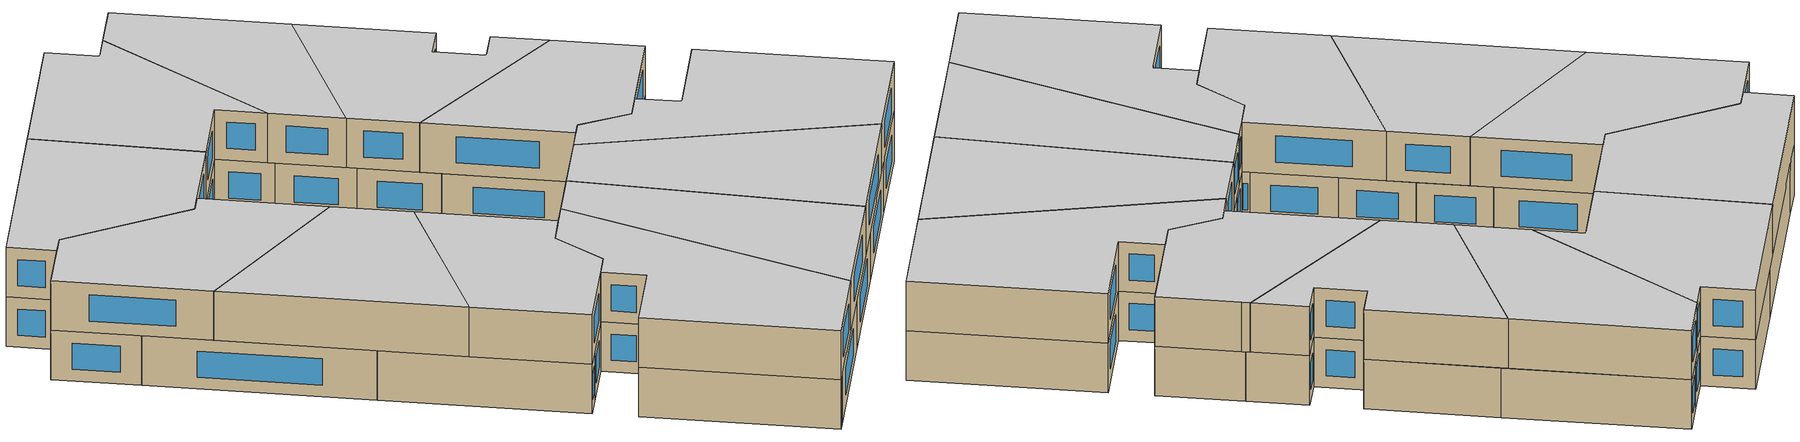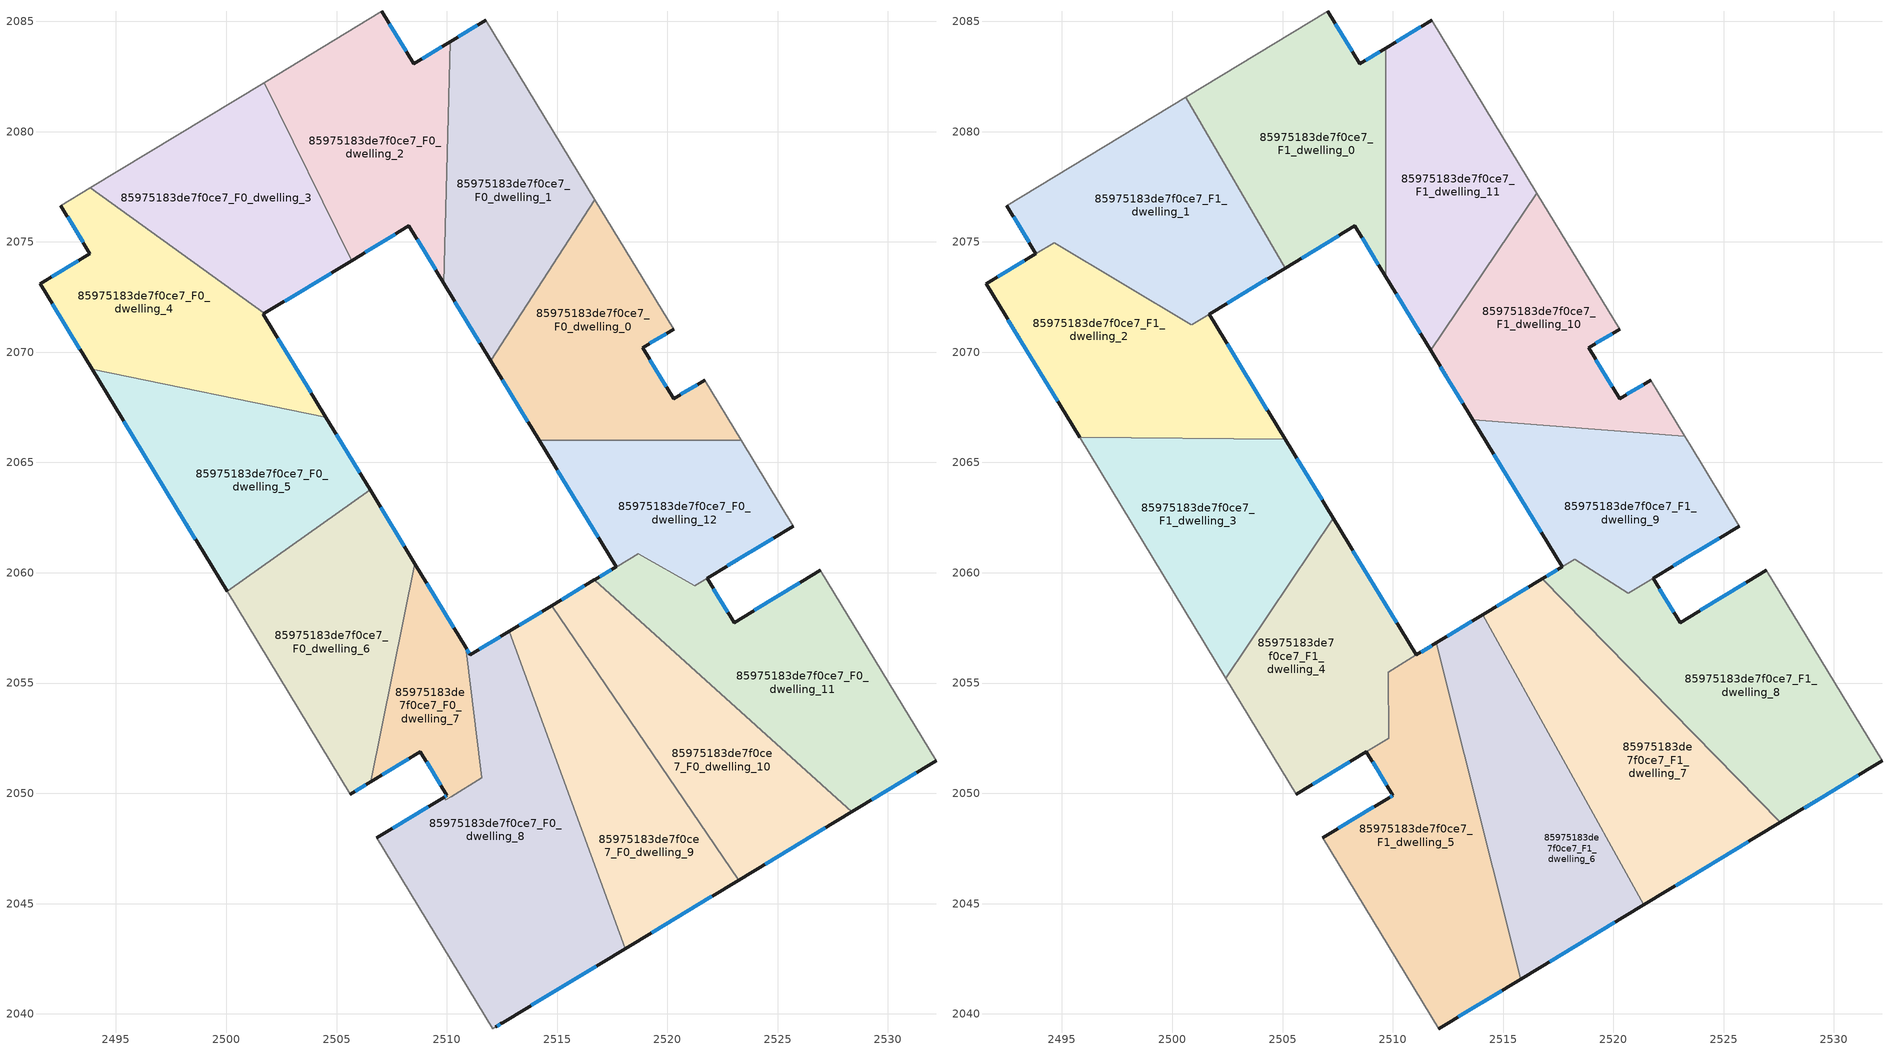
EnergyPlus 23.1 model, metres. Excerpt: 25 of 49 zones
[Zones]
85975183de7f0ce7_F0_dwelling_0
 floor ground (EU_floor_Construction): 2520.28,2071.04 2518.88,2070.2 2520.29,2067.89 2521.69,2068.73 2523.35,2066 2514.2,2066 2512,2069.61 2516.71,2076.91 z0
 wall outside (EU_wall_Construction): 2521.69,2068.73 2520.29,2067.89 2518.88,2070.2 2520.28,2071.04 / 2512,2069.61 2514.2,2066 z0:3
 wall adiabatic (EU_wall_Construction): 2523.35,2066 2521.69,2068.73 / 2520.28,2071.04 2516.71,2076.91 z0:3
 wall to 85975183de7f0ce7_F0_dwelling_12 (EU_wall_Construction): 2514.2,2066 2523.35,2066 z0:3
 wall to 85975183de7f0ce7_F0_dwelling_1 (EU_wall_Construction): 2516.71,2076.91 2512,2069.61 z0:3
 window (EU_Window_Construction): 2519.96,2068.43 2519.21,2069.66 / 2521.36,2068.53 2520.61,2068.09 / 2512.52,2068.76 2513.68,2066.84 / 2519.21,2070.4 2519.95,2070.85 z0.7:2.3
85975183de7f0ce7_F0_dwelling_1
 floor ground (EU_floor_Construction): 2511.77,2085.04 2516.71,2076.91 2512,2069.61 2509.86,2073.12 2510.15,2084.07 z0
 wall outside (EU_wall_Construction): 2509.86,2073.12 2512,2069.61 / 2511.77,2085.04 2510.15,2084.07 z0:3
 wall to 85975183de7f0ce7_F0_dwelling_2 (EU_wall_Construction): 2510.15,2084.07 2509.86,2073.12 z0:3
 wall adiabatic (EU_wall_Construction): 2516.71,2076.91 2511.77,2085.04 z0:3
 window (EU_Window_Construction): 2510.36,2072.3 2511.5,2070.43 / 2511.39,2084.82 2510.53,2084.3 z0.7:2.3
85975183de7f0ce7_F0_dwelling_10
 floor ground (EU_floor_Construction): 2528.36,2049.17 2523.23,2046.06 2514.77,2058.51 2516.7,2059.67 z0
 wall outside (EU_wall_Construction): 2516.7,2059.67 2514.77,2058.51 / 2523.23,2046.06 2528.36,2049.17 z0:3
 wall to 85975183de7f0ce7_F0_dwelling_9 (EU_wall_Construction): 2514.77,2058.51 2523.23,2046.06 z0:3
 wall to 85975183de7f0ce7_F0_dwelling_11 (EU_wall_Construction): 2528.36,2049.17 2516.7,2059.67 z0:3
 window (EU_Window_Construction): 2516.24,2059.4 2515.22,2058.78 / 2524.43,2046.79 2527.16,2048.44 z0.7:2.3
85975183de7f0ce7_F0_dwelling_11
 floor ground (EU_floor_Construction): 2526.93,2060.11 2532.18,2051.47 2528.36,2049.17 2516.7,2059.67 2518.69,2060.87 2521.24,2059.42 2521.8,2059.75 2523.03,2057.75 z0
 wall outside (EU_wall_Construction): 2528.36,2049.17 2532.18,2051.47 / 2526.93,2060.11 2523.03,2057.75 2521.8,2059.75 z0:3
 wall adiabatic (EU_wall_Construction): 2532.18,2051.47 2526.93,2060.11 z0:3
 wall to 85975183de7f0ce7_F0_dwelling_12 (EU_wall_Construction): 2518.68,2060.87 2516.7,2059.67 / 2521.8,2059.75 2521.24,2059.42 2518.69,2060.87 z0:3
 window (EU_Window_Construction): 2529.26,2049.71 2531.28,2050.93 / 2522.74,2058.22 2522.09,2059.28 / 2526.01,2059.55 2523.94,2058.3 z0.7:2.3
85975183de7f0ce7_F0_dwelling_12
 floor ground (EU_floor_Construction): 2523.35,2066 2525.71,2062.12 2521.81,2059.76 2521.24,2059.42 2518.68,2060.87 2516.7,2059.67 2517.68,2060.27 2514.2,2066 z0
 wall outside (EU_wall_Construction): 2514.2,2066 2517.68,2060.27 2516.7,2059.67 / 2521.81,2059.76 2525.71,2062.12 z0:3
 wall adiabatic (EU_wall_Construction): 2525.71,2062.12 2523.35,2066 z0:3
 window (EU_Window_Construction): 2515.01,2064.65 2516.86,2061.61 / 2522.72,2060.31 2524.8,2061.56 / 2517.45,2060.13 2516.93,2059.81 z0.7:2.3
85975183de7f0ce7_F0_dwelling_2
 floor ground (EU_floor_Construction): 2510.15,2084.07 2509.86,2073.12 2508.28,2075.72 2505.68,2074.15 2501.73,2082.23 2507.06,2085.45 2508.5,2083.08 z0
 wall outside (EU_wall_Construction): 2510.15,2084.07 2508.5,2083.08 2507.06,2085.45 / 2505.68,2074.15 2508.28,2075.72 2509.86,2073.12 z0:3
 wall to 85975183de7f0ce7_F0_dwelling_3 (EU_wall_Construction): 2501.73,2082.23 2505.68,2074.15 z0:3
 wall adiabatic (EU_wall_Construction): 2507.06,2085.45 2501.73,2082.23 z0:3
 window (EU_Window_Construction): 2509.76,2083.84 2508.89,2083.31 / 2508.65,2075.11 2509.49,2073.73 / 2506.29,2074.52 2507.67,2075.35 / 2508.16,2083.64 2507.4,2084.89 z0.7:2.3
85975183de7f0ce7_F0_dwelling_3
 floor ground (EU_floor_Construction): 2501.73,2082.23 2505.68,2074.15 2501.72,2071.75 2493.83,2077.46 z0
 wall outside (EU_wall_Construction): 2501.72,2071.75 2505.68,2074.15 z0:3
 wall to 85975183de7f0ce7_F0_dwelling_4 (EU_wall_Construction): 2493.83,2077.46 2501.72,2071.75 z0:3
 wall adiabatic (EU_wall_Construction): 2501.73,2082.23 2493.83,2077.46 z0:3
 window (EU_Window_Construction): 2502.65,2072.32 2504.75,2073.59 z0.7:2.3
85975183de7f0ce7_F0_dwelling_4
 floor ground (EU_floor_Construction): 2501.72,2071.75 2501.67,2071.73 2504.51,2067.06 2493.92,2069.23 2491.56,2073.11 2493.82,2074.47 2492.5,2076.65 2493.83,2077.46 z0
 wall outside (EU_wall_Construction): 2492.5,2076.65 2493.82,2074.47 2491.56,2073.11 2493.92,2069.23 / 2504.51,2067.06 2501.67,2071.73 2501.72,2071.75 z0:3
 wall adiabatic (EU_wall_Construction): 2493.83,2077.46 2492.5,2076.65 z0:3
 wall to 85975183de7f0ce7_F0_dwelling_5 (EU_wall_Construction): 2493.92,2069.23 2504.51,2067.06 z0:3
 window (EU_Window_Construction): 2492.81,2076.14 2493.51,2074.98 / 2503.84,2068.15 2502.34,2070.63 / 2492.11,2072.2 2493.36,2070.14 / 2493.29,2074.15 2492.09,2073.43 z0.7:2.3
85975183de7f0ce7_F0_dwelling_5
 floor ground (EU_floor_Construction): 2504.51,2067.06 2506.52,2063.75 2500.04,2059.15 2493.92,2069.23 z0
 wall outside (EU_wall_Construction): 2506.52,2063.75 2504.51,2067.06 / 2493.92,2069.23 2500.04,2059.15 z0:3
 wall to 85975183de7f0ce7_F0_dwelling_6 (EU_wall_Construction): 2500.04,2059.15 2506.52,2063.75 z0:3
 window (EU_Window_Construction): 2506.05,2064.53 2504.98,2066.28 / 2495.35,2066.86 2498.6,2061.52 z0.7:2.3
85975183de7f0ce7_F0_dwelling_6
 floor ground (EU_floor_Construction): 2506.52,2063.75 2508.55,2060.41 2506.55,2050.53 2505.62,2049.97 2500.04,2059.15 z0
 wall outside (EU_wall_Construction): 2508.55,2060.41 2506.52,2063.75 / 2505.62,2049.97 2506.55,2050.53 z0:3
 wall to 85975183de7f0ce7_F0_dwelling_7 (EU_wall_Construction): 2506.55,2050.53 2508.55,2060.41 z0:3
 wall adiabatic (EU_wall_Construction): 2500.04,2059.15 2505.62,2049.97 z0:3
 window (EU_Window_Construction): 2508.07,2061.2 2506.99,2062.97 / 2505.84,2050.1 2506.33,2050.4 z0.7:2.3
85975183de7f0ce7_F0_dwelling_7
 floor ground (EU_floor_Construction): 2508.55,2060.41 2510.85,2056.62 2511.59,2050.7 2510.2,2049.85 2509.95,2049.7 2509.87,2049.83 2510,2049.91 2508.8,2051.89 2506.55,2050.53 z0
 wall outside (EU_wall_Construction): 2506.55,2050.53 2508.8,2051.89 2510,2049.91 2509.87,2049.83 / 2510.85,2056.62 2508.55,2060.41 z0:3
 wall to 85975183de7f0ce7_F0_dwelling_8 (EU_wall_Construction): 2509.87,2049.83 2509.95,2049.7 2510.2,2049.85 / 2510.21,2049.85 2511.59,2050.7 2510.85,2056.62 z0:3
 window (EU_Window_Construction): 2509.97,2049.89 2509.9,2049.85 / 2509.08,2051.42 2509.72,2050.37 / 2507.08,2050.85 2508.27,2051.57 / 2510.31,2057.51 2509.09,2059.52 z0.7:2.3
85975183de7f0ce7_F0_dwelling_8
 floor ground (EU_floor_Construction): 2512.84,2057.34 2518.09,2042.96 2512.53,2039.6 2512.5,2039.58 2512.47,2039.57 2512.22,2039.41 2512.09,2039.33 2506.83,2047.99 2509.87,2049.83 2509.95,2049.7 2510.21,2049.86 2511.59,2050.7 2510.85,2056.62 2511.06,2056.27 z0
 wall outside (EU_wall_Construction): 2512.22,2039.41 2512.47,2039.57 2512.5,2039.58 2512.53,2039.6 2518.09,2042.96 / 2509.87,2049.83 2506.83,2047.99 / 2512.84,2057.34 2511.06,2056.27 2510.85,2056.62 z0:3
 wall adiabatic (EU_wall_Construction): 2506.83,2047.99 2512.09,2039.33 2512.22,2039.41 z0:3
 wall to 85975183de7f0ce7_F0_dwelling_9 (EU_wall_Construction): 2518.09,2042.96 2512.84,2057.34 z0:3
 window (EU_Window_Construction): 2512.28,2039.45 2512.41,2039.53 / 2509.16,2049.4 2507.54,2048.42 / 2511.01,2056.35 2510.9,2056.54 / 2512.42,2057.09 2511.48,2056.52 / 2513.84,2040.39 2516.78,2042.17 z0.7:2.3
85975183de7f0ce7_F0_dwelling_9
 floor ground (EU_floor_Construction): 2514.77,2058.51 2523.23,2046.06 2518.09,2042.96 2512.84,2057.34 z0
 wall outside (EU_wall_Construction): 2514.77,2058.51 2512.84,2057.34 / 2518.09,2042.96 2523.23,2046.06 z0:3
 window (EU_Window_Construction): 2514.31,2058.23 2513.29,2057.62 / 2519.3,2043.69 2522.02,2045.33 z0.7:2.3
85975183de7f0ce7_F1_dwelling_0
 floor to 85975183de7f0ce7_F0_dwelling_2 (EU_floor_Construction): 2509.67,2083.79 2509.67,2073.43 2508.28,2075.72 2505.68,2074.15 2501.73,2082.23 2507.06,2085.45 2508.5,2083.08 z3
 floor to 85975183de7f0ce7_F0_dwelling_3 (EU_floor_Construction): 2501.73,2082.23 2505.68,2074.15 2505.13,2073.82 2500.62,2081.56 z3
 wall outside (EU_wall_Construction): 2509.67,2083.79 2508.5,2083.08 2507.06,2085.45 / 2505.13,2073.82 2508.28,2075.72 2509.67,2073.43 z3:6
 wall to 85975183de7f0ce7_F1_dwelling_11 (EU_wall_Construction): 2509.67,2073.43 2509.67,2083.79 z3:6
 wall to 85975183de7f0ce7_F1_dwelling_1 (EU_wall_Construction): 2500.62,2081.56 2505.13,2073.82 z3:6
 wall adiabatic (EU_wall_Construction): 2507.06,2085.45 2500.62,2081.56 z3:6
 window (EU_Window_Construction): 2509.4,2083.62 2508.78,2083.25 / 2508.61,2075.18 2509.35,2073.97 / 2505.87,2074.26 2507.54,2075.27 / 2508.16,2083.64 2507.4,2084.89 z3.7:5.3
 ceiling to 85975183de7f0ce7_F2_dwelling_0 (EU_floor_Construction): 2509.67,2073.43 2509.67,2083.79 2508.5,2083.08 2507.06,2085.45 2500.62,2081.56 2505.13,2073.82 2508.28,2075.72 z6
85975183de7f0ce7_F1_dwelling_1
 floor to 85975183de7f0ce7_F0_dwelling_3 (EU_floor_Construction): 2500.62,2081.56 2505.13,2073.82 2501.72,2071.75 2493.83,2077.46 z3
 floor to 85975183de7f0ce7_F0_dwelling_4 (EU_floor_Construction): 2501.72,2071.75 2501.67,2071.73 2500.87,2071.24 2494.64,2074.96 2493.82,2074.47 2492.5,2076.65 2493.83,2077.46 z3
 wall outside (EU_wall_Construction): 2492.5,2076.65 2493.82,2074.47 / 2501.68,2071.73 2505.13,2073.82 z3:6
 wall adiabatic (EU_wall_Construction): 2500.62,2081.56 2492.5,2076.65 z3:6
 wall to 85975183de7f0ce7_F1_dwelling_2 (EU_wall_Construction): 2500.87,2071.24 2501.67,2071.73 / 2494.65,2074.96 2500.87,2071.25 / 2493.82,2074.47 2494.64,2074.96 z3:6
 window (EU_Window_Construction): 2492.81,2076.14 2493.51,2074.98 / 2502.49,2072.22 2504.32,2073.33 z3.7:5.3
 ceiling to 85975183de7f0ce7_F2_dwelling_1 (EU_floor_Construction): 2505.13,2073.82 2500.62,2081.56 2492.5,2076.65 2493.82,2074.47 2494.64,2074.96 2500.87,2071.25 z6
85975183de7f0ce7_F1_dwelling_10
 floor to 85975183de7f0ce7_F0_dwelling_0 (EU_floor_Construction): 2516.71,2076.91 2520.28,2071.04 2518.88,2070.2 2520.29,2067.89 2521.69,2068.73 2523.23,2066.19 2513.62,2066.94 2512,2069.61 z3
 floor to 85975183de7f0ce7_F0_dwelling_1 (EU_floor_Construction): 2516.53,2077.21 2516.71,2076.91 2512,2069.61 2511.71,2070.08 z3
 wall outside (EU_wall_Construction): 2521.69,2068.73 2520.29,2067.89 2518.88,2070.2 2520.28,2071.04 / 2511.71,2070.08 2513.62,2066.94 z3:6
 wall to 85975183de7f0ce7_F1_dwelling_11 (EU_wall_Construction): 2516.53,2077.21 2511.71,2070.08 z3:6
 wall adiabatic (EU_wall_Construction): 2520.28,2071.04 2516.53,2077.21 / 2523.23,2066.19 2521.69,2068.73 z3:6
 wall to 85975183de7f0ce7_F1_dwelling_9 (EU_wall_Construction): 2513.62,2066.94 2523.23,2066.19 z3:6
 window (EU_Window_Construction): 2519.21,2070.4 2519.95,2070.85 / 2519.96,2068.43 2519.21,2069.66 / 2521.36,2068.53 2520.61,2068.09 / 2512.16,2069.34 2513.17,2067.68 z3.7:5.3
 ceiling to 85975183de7f0ce7_F2_dwelling_10 (EU_floor_Construction): 2523.23,2066.19 2521.69,2068.73 2520.29,2067.89 2518.88,2070.2 2520.28,2071.04 2516.53,2077.21 2511.71,2070.08 2513.62,2066.94 z6
85975183de7f0ce7_F1_dwelling_11
 floor to 85975183de7f0ce7_F0_dwelling_1 (EU_floor_Construction): 2511.77,2085.04 2516.53,2077.21 2511.71,2070.08 2509.86,2073.12 2510.15,2084.07 z3
 floor to 85975183de7f0ce7_F0_dwelling_2 (EU_floor_Construction): 2510.15,2084.07 2509.86,2073.12 2509.67,2073.43 2509.67,2083.79 z3
 wall outside (EU_wall_Construction): 2511.77,2085.04 2509.67,2083.79 / 2509.67,2073.43 2511.71,2070.08 z3:6
 wall adiabatic (EU_wall_Construction): 2516.53,2077.21 2511.77,2085.04 z3:6
 window (EU_Window_Construction): 2511.27,2084.75 2510.17,2084.08 / 2510.15,2072.64 2511.23,2070.87 z3.7:5.3
 ceiling to 85975183de7f0ce7_F2_dwelling_11 (EU_floor_Construction): 2511.71,2070.08 2516.53,2077.21 2511.77,2085.04 2509.67,2083.79 2509.67,2073.43 z6
85975183de7f0ce7_F1_dwelling_2
 floor to 85975183de7f0ce7_F0_dwelling_4 (EU_floor_Construction): 2501.67,2071.73 2504.51,2067.06 2493.92,2069.23 2491.56,2073.11 2493.82,2074.46 2494.65,2074.96 2500.87,2071.24 z3
 floor to 85975183de7f0ce7_F0_dwelling_5 (EU_floor_Construction): 2504.51,2067.06 2505.13,2066.04 2495.8,2066.14 2493.92,2069.23 z3
 wall outside (EU_wall_Construction): 2505.13,2066.04 2501.67,2071.73 / 2493.82,2074.46 2491.56,2073.11 2495.8,2066.14 z3:6
 wall to 85975183de7f0ce7_F1_dwelling_3 (EU_wall_Construction): 2495.8,2066.14 2505.13,2066.04 z3:6
 window (EU_Window_Construction): 2504.31,2067.38 2502.48,2070.39 / 2492.55,2071.47 2494.8,2067.78 / 2493.29,2074.15 2492.09,2073.43 z3.7:5.3
 ceiling to 85975183de7f0ce7_F2_dwelling_2 (EU_floor_Construction): 2505.13,2066.04 2501.67,2071.73 2500.87,2071.24 2494.65,2074.96 2493.82,2074.47 2491.56,2073.11 2495.8,2066.14 z6
85975183de7f0ce7_F1_dwelling_3
 floor to 85975183de7f0ce7_F0_dwelling_5 (EU_floor_Construction): 2505.13,2066.04 2506.52,2063.75 2500.04,2059.15 2495.8,2066.14 z3
 floor to 85975183de7f0ce7_F0_dwelling_6 (EU_floor_Construction): 2506.52,2063.75 2507.3,2062.46 2502.43,2055.22 2500.04,2059.15 z3
 wall outside (EU_wall_Construction): 2507.3,2062.46 2505.13,2066.04 z3:6
 wall to 85975183de7f0ce7_F1_dwelling_4 (EU_wall_Construction): 2502.43,2055.22 2507.3,2062.46 z3:6
 wall adiabatic (EU_wall_Construction): 2495.8,2066.14 2502.43,2055.22 z3:6
 window (EU_Window_Construction): 2506.79,2063.3 2505.64,2065.2 z3.7:5.3
 ceiling to 85975183de7f0ce7_F2_dwelling_3 (EU_floor_Construction): 2502.43,2055.22 2507.3,2062.46 2505.13,2066.04 2495.8,2066.14 z6
85975183de7f0ce7_F1_dwelling_4
 floor to 85975183de7f0ce7_F0_dwelling_6 (EU_floor_Construction): 2507.3,2062.46 2508.55,2060.41 2506.55,2050.53 2505.62,2049.97 2502.43,2055.22 z3
 floor to 85975183de7f0ce7_F0_dwelling_7 (EU_floor_Construction): 2508.55,2060.41 2510.85,2056.62 2510.91,2056.18 2509.78,2055.5 2509.82,2052.51 2506.55,2050.53 z3
 floor to 85975183de7f0ce7_F0_dwelling_8 (EU_floor_Construction): 2510.85,2056.62 2511.06,2056.27 2510.91,2056.18 z3
 wall outside (EU_wall_Construction): 2511.06,2056.27 2507.3,2062.46 / 2505.62,2049.97 2508.8,2051.89 z3:6
 wall adiabatic (EU_wall_Construction): 2502.43,2055.22 2505.62,2049.97 z3:6
 wall to 85975183de7f0ce7_F1_dwelling_5 (EU_wall_Construction): 2508.8,2051.89 2509.82,2052.51 2509.78,2055.5 2511.06,2056.27 z3:6
 window (EU_Window_Construction): 2510.18,2057.73 2508.18,2061.01 / 2506.37,2050.42 2508.05,2051.44 z3.7:5.3
 ceiling to 85975183de7f0ce7_F2_dwelling_4 (EU_floor_Construction): 2509.82,2052.51 2509.78,2055.5 2511.06,2056.27 2507.3,2062.46 2502.43,2055.22 2505.62,2049.97 z6
85975183de7f0ce7_F1_dwelling_5
 floor to 85975183de7f0ce7_F0_dwelling_8 (EU_floor_Construction): 2511.98,2056.83 2515.81,2041.58 2512.52,2039.59 2512.5,2039.58 2512.47,2039.57 2512.22,2039.41 2512.09,2039.33 2506.83,2047.99 2509.85,2049.81 2509.87,2049.83 2509.95,2049.7 2510.21,2049.86 2511.59,2050.7 2510.91,2056.18 z3
 floor to 85975183de7f0ce7_F0_dwelling_7 (EU_floor_Construction): 2510.91,2056.18 2511.59,2050.7 2511.52,2050.65 2510.21,2049.86 2509.95,2049.7 2509.87,2049.83 2510,2049.91 2508.8,2051.89 2509.82,2052.51 2509.78,2055.5 z3
 wall outside (EU_wall_Construction): 2511.98,2056.83 2511.07,2056.28 / 2512.09,2039.33 2515.81,2041.58 / 2508.8,2051.89 2510,2049.91 2509.85,2049.81 2506.83,2047.99 z3:6
 wall to 85975183de7f0ce7_F1_dwelling_6 (EU_wall_Construction): 2515.81,2041.58 2511.98,2056.83 z3:6
 wall adiabatic (EU_wall_Construction): 2506.83,2047.99 2512.09,2039.33 z3:6
 window (EU_Window_Construction): 2511.76,2056.7 2511.28,2056.4 / 2512.96,2039.86 2514.94,2041.05 / 2509.14,2049.38 2507.54,2048.42 / 2509.96,2049.88 2509.88,2049.83 / 2509.08,2051.42 2509.72,2050.37 z3.7:5.3
 ceiling to 85975183de7f0ce7_F2_dwelling_5 (EU_floor_Construction): 2515.81,2041.58 2511.98,2056.83 2509.78,2055.5 2509.82,2052.51 2508.8,2051.89 2510,2049.91 2509.85,2049.81 2506.83,2047.99 2512.09,2039.33 z6
85975183de7f0ce7_F1_dwelling_6
 floor to 85975183de7f0ce7_F0_dwelling_9 (EU_floor_Construction): 2514.07,2058.09 2521.38,2044.94 2518.09,2042.96 2512.84,2057.34 z3
 floor to 85975183de7f0ce7_F0_dwelling_8 (EU_floor_Construction): 2512.84,2057.34 2518.09,2042.96 2515.81,2041.58 2511.98,2056.83 z3
 wall outside (EU_wall_Construction): 2514.07,2058.09 2511.98,2056.83 / 2515.81,2041.58 2521.38,2044.94 z3:6
 wall to 85975183de7f0ce7_F1_dwelling_7 (EU_wall_Construction): 2521.38,2044.94 2514.07,2058.09 z3:6
 window (EU_Window_Construction): 2513.58,2057.79 2512.47,2057.12 / 2517.12,2042.37 2520.07,2044.15 z3.7:5.3
 ceiling to 85975183de7f0ce7_F2_dwelling_6 (EU_floor_Construction): 2521.38,2044.94 2514.07,2058.09 2511.98,2056.83 2515.81,2041.58 z6
85975183de7f0ce7_F1_dwelling_7
 floor to 85975183de7f0ce7_F0_dwelling_10 (EU_floor_Construction): 2517.78,2058.69 2527.56,2048.68 2523.23,2046.06 2514.77,2058.51 2516.7,2059.67 z3
 floor to 85975183de7f0ce7_F0_dwelling_9 (EU_floor_Construction): 2514.77,2058.51 2523.23,2046.06 2521.38,2044.94 2514.07,2058.09 z3
 floor to 85975183de7f0ce7_F0_dwelling_11 (EU_floor_Construction): 2516.78,2059.72 2517.78,2058.7 2516.7,2059.67 z3
 wall outside (EU_wall_Construction): 2521.38,2044.94 2527.56,2048.68 / 2516.78,2059.72 2514.07,2058.09 z3:6
 wall to 85975183de7f0ce7_F1_dwelling_8 (EU_wall_Construction): 2527.56,2048.68 2516.78,2059.72 z3:6
 window (EU_Window_Construction): 2522.83,2045.82 2526.11,2047.8 / 2516.14,2059.34 2514.71,2058.47 z3.7:5.3
 ceiling to 85975183de7f0ce7_F2_dwelling_7 (EU_floor_Construction): 2527.56,2048.68 2516.78,2059.72 2514.07,2058.09 2521.38,2044.94 z6
85975183de7f0ce7_F1_dwelling_8
 floor to 85975183de7f0ce7_F0_dwelling_11 (EU_floor_Construction): 2526.93,2060.11 2532.18,2051.47 2528.36,2049.17 2517.78,2058.7 2516.78,2059.72 2518.25,2060.61 2520.68,2059.08 2521.8,2059.75 2523.03,2057.75 z3
 floor to 85975183de7f0ce7_F0_dwelling_10 (EU_floor_Construction): 2528.36,2049.17 2527.56,2048.68 2517.78,2058.69 z3
 wall outside (EU_wall_Construction): 2526.93,2060.11 2523.03,2057.75 2521.8,2059.75 / 2527.56,2048.68 2532.18,2051.47 / 2517.67,2060.26 2516.78,2059.72 z3:6
 wall to 85975183de7f0ce7_F1_dwelling_9 (EU_wall_Construction): 2518.24,2060.61 2517.68,2060.27 / 2521.8,2059.75 2520.68,2059.08 2518.25,2060.61 z3:6
 wall adiabatic (EU_wall_Construction): 2532.18,2051.47 2526.93,2060.11 z3:6
 window (EU_Window_Construction): 2522.74,2058.22 2522.09,2059.28 / 2526.01,2059.55 2523.94,2058.3 / 2528.64,2049.33 2531.09,2050.81 / 2517.46,2060.14 2516.99,2059.85 z3.7:5.3
 ceiling to 85975183de7f0ce7_F2_dwelling_8 (EU_floor_Construction): 2532.18,2051.47 2526.93,2060.11 2523.03,2057.75 2521.8,2059.75 2520.68,2059.08 2518.24,2060.61 2517.67,2060.26 2516.78,2059.72 2527.56,2048.68 z6
85975183de7f0ce7_F1_dwelling_9
 floor to 85975183de7f0ce7_F0_dwelling_12 (EU_floor_Construction): 2523.35,2066 2525.71,2062.12 2521.81,2059.76 2521.71,2059.7 2521.24,2059.42 2518.68,2060.87 2518.24,2060.61 2517.68,2060.27 2514.2,2066 z3
 floor to 85975183de7f0ce7_F0_dwelling_0 (EU_floor_Construction): 2523.23,2066.19 2523.25,2066.16 2523.35,2066 2514.2,2066 2513.62,2066.94 z3
 floor to 85975183de7f0ce7_F0_dwelling_11 (EU_floor_Construction): 2521.24,2059.42 2520.68,2059.08 2518.25,2060.61 2518.66,2060.86 2518.68,2060.87 z3
 wall outside (EU_wall_Construction): 2513.62,2066.94 2517.68,2060.27 / 2521.81,2059.76 2525.71,2062.12 z3:6
 wall adiabatic (EU_wall_Construction): 2525.71,2062.12 2523.46,2065.83 2523.23,2066.19 z3:6
 window (EU_Window_Construction): 2514.57,2065.38 2516.73,2061.84 / 2522.72,2060.31 2524.8,2061.56 z3.7:5.3
 ceiling to 85975183de7f0ce7_F2_dwelling_9 (EU_floor_Construction): 2525.71,2062.12 2523.46,2065.83 2523.23,2066.19 2513.62,2066.94 2517.68,2060.27 2518.24,2060.61 2520.68,2059.08 2521.8,2059.75 z6
[Building]
EU S2 Campaign: North Axis=0; Terrain=City; Solar Distribution=FullExterior
[Site:Location]
Budapest.Ferenc.Liszt.Intl.AP: Latitude=47.437; Longitude=19.256; Time Zone=1; Elevation=185
[SizingPeriod:WeatherFileDays]
AnnualSizingPeriod: Begin Month=1; Begin Day of Month=1; End Month=12; End Day of Month=31; Day of Week for Start Day=Monday; Use Weather File Daylight Saving Period=No; Use Weather File Rain and Snow Indicators=No
[MATERIAL]
EU_InternalMass_Material: Roughness=MediumRough; Thickness=0.1; Conductivity=1; Density=1800; Specific Heat=900; Thermal Absorptance=0.9; Solar Absorptance=0.7; Visible Absorptance=0.7
[MATERIAL:NOMASS] Roughness=MediumRough; Thermal Absorptance=0.9; Solar Absorptance=0.7; Visible Absorptance=0.7
Name | Thermal Resistance
EU_wall_NoMass | 0.832559
EU_floor_NoMass | 0.872794
[WINDOWMATERIAL:SIMPLEGLAZINGSYSTEM]
EU_Window_SimpleGlazing: UFactor=2.79869; Solar Heat Gain Coefficient=0.75; Visible Transmittance=0.75
[CONSTRUCTION]
EU_wall_Construction: EU_wall_NoMass
EU_floor_Construction: EU_floor_NoMass
EU_Window_Construction: EU_Window_SimpleGlazing
EU_InternalMass_Construction: EU_InternalMass_Material
[ZONE] Type=1; Multiplier=1; Ceiling Height=autocalculate; Floor Area=autocalculate; Part of Total Floor Area=Yes
Name | Volume
85975183de7f0ce7_F0_dwelling_0 | 186.144
85975183de7f0ce7_F1_dwelling_0 | 201.66
85975183de7f0ce7_F0_dwelling_1 | 186.167
85975183de7f0ce7_F1_dwelling_1 | 201.8
85975183de7f0ce7_F0_dwelling_10 | 186.122
85975183de7f0ce7_F1_dwelling_10 | 180.999
85975183de7f0ce7_F0_dwelling_11 | 224.644
85975183de7f0ce7_F1_dwelling_11 | 186.174
85975183de7f0ce7_F0_dwelling_12 | 147.62
85975183de7f0ce7_F0_dwelling_2 | 186.14
85975183de7f0ce7_F1_dwelling_2 | 201.515
85975183de7f0ce7_F0_dwelling_3 | 186.142
85975183de7f0ce7_F1_dwelling_3 | 201.673
85975183de7f0ce7_F0_dwelling_4 | 186.135
85975183de7f0ce7_F1_dwelling_4 | 172.231
85975183de7f0ce7_F0_dwelling_5; 85975183de7f0ce7_F0_dwelling_9 | 186.152
85975183de7f0ce7_F1_dwelling_5 | 231.048
85975183de7f0ce7_F0_dwelling_6 | 186.173
85975183de7f0ce7_F1_dwelling_6 | 201.702
85975183de7f0ce7_F0_dwelling_7 | 87.3995
85975183de7f0ce7_F1_dwelling_7 | 234.114
85975183de7f0ce7_F0_dwelling_8 | 284.876
85975183de7f0ce7_F1_dwelling_8 | 239.182
85975183de7f0ce7_F1_dwelling_9 | 167.807
[INTERNALMASS] Construction=EU_InternalMass_Construction
Name | Zone or ZoneList | Surface Area
85975183de7f0ce7_F0_dwelling_0_EU_InternalMass | 85975183de7f0ce7_F0_dwelling_0 | 62.048
85975183de7f0ce7_F0_dwelling_1_EU_InternalMass | 85975183de7f0ce7_F0_dwelling_1 | 62.0555
85975183de7f0ce7_F0_dwelling_2_EU_InternalMass | 85975183de7f0ce7_F0_dwelling_2 | 62.0465
85975183de7f0ce7_F0_dwelling_3_EU_InternalMass | 85975183de7f0ce7_F0_dwelling_3 | 62.0474
85975183de7f0ce7_F0_dwelling_4_EU_InternalMass | 85975183de7f0ce7_F0_dwelling_4 | 62.0452
85975183de7f0ce7_F0_dwelling_5_EU_InternalMass | 85975183de7f0ce7_F0_dwelling_5 | 62.0508
85975183de7f0ce7_F0_dwelling_6_EU_InternalMass | 85975183de7f0ce7_F0_dwelling_6 | 62.0578
85975183de7f0ce7_F0_dwelling_7_EU_InternalMass | 85975183de7f0ce7_F0_dwelling_7 | 29.1369
85975183de7f0ce7_F0_dwelling_8_EU_InternalMass | 85975183de7f0ce7_F0_dwelling_8 | 94.9584
85975183de7f0ce7_F0_dwelling_9_EU_InternalMass | 85975183de7f0ce7_F0_dwelling_9 | 62.0504
85975183de7f0ce7_F0_dwelling_10_EU_InternalMass | 85975183de7f0ce7_F0_dwelling_10 | 62.0406
85975183de7f0ce7_F0_dwelling_11_EU_InternalMass | 85975183de7f0ce7_F0_dwelling_11 | 74.8812
85975183de7f0ce7_F0_dwelling_12_EU_InternalMass | 85975183de7f0ce7_F0_dwelling_12 | 49.2105
85975183de7f0ce7_F1_dwelling_0_EU_InternalMass | 85975183de7f0ce7_F1_dwelling_0 | 67.2198
85975183de7f0ce7_F1_dwelling_1_EU_InternalMass | 85975183de7f0ce7_F1_dwelling_1 | 67.2678
85975183de7f0ce7_F1_dwelling_2_EU_InternalMass | 85975183de7f0ce7_F1_dwelling_2 | 67.1741
85975183de7f0ce7_F1_dwelling_3_EU_InternalMass | 85975183de7f0ce7_F1_dwelling_3 | 67.2245
85975183de7f0ce7_F1_dwelling_4_EU_InternalMass | 85975183de7f0ce7_F1_dwelling_4 | 57.4092
85975183de7f0ce7_F1_dwelling_5_EU_InternalMass | 85975183de7f0ce7_F1_dwelling_5 | 77.0125
85975183de7f0ce7_F1_dwelling_6_EU_InternalMass | 85975183de7f0ce7_F1_dwelling_6 | 67.2338
85975183de7f0ce7_F1_dwelling_7_EU_InternalMass | 85975183de7f0ce7_F1_dwelling_7 | 78.0273
85975183de7f0ce7_F1_dwelling_8_EU_InternalMass | 85975183de7f0ce7_F1_dwelling_8 | 79.7378
85975183de7f0ce7_F1_dwelling_9_EU_InternalMass | 85975183de7f0ce7_F1_dwelling_9 | 55.9405
85975183de7f0ce7_F1_dwelling_10_EU_InternalMass | 85975183de7f0ce7_F1_dwelling_10 | 60.3297
85975183de7f0ce7_F1_dwelling_11_EU_InternalMass | 85975183de7f0ce7_F1_dwelling_11 | 62.0592
[OTHEREQUIPMENT] Fuel Type=Electricity; Design Level Calculation Method=Watts/Area; Power per Zone Floor Area=1; Fraction Latent=0; Fraction Radiant=0; Fraction Lost=0; Carbon Dioxide Generation Rate=0; EndUse Subcategory=EU_Step8_InternalGains
Name | Zone or ZoneList or Space or SpaceList | Schedule
EU_Step8_InternalGain_85975183de7f0ce7_F0_dwelling_0_f000 | 85975183de7f0ce7_F0_dwelling_0 | EU_Step8_GainSchedule_85975183de7f0ce7_F0_dwelling_0_f000
EU_Step8_InternalGain_85975183de7f0ce7_F0_dwelling_1_f000 | 85975183de7f0ce7_F0_dwelling_1 | EU_Step8_GainSchedule_85975183de7f0ce7_F0_dwelling_1_f000
EU_Step8_InternalGain_85975183de7f0ce7_F0_dwelling_2_f000 | 85975183de7f0ce7_F0_dwelling_2 | EU_Step8_GainSchedule_85975183de7f0ce7_F0_dwelling_2_f000
EU_Step8_InternalGain_85975183de7f0ce7_F0_dwelling_3_f000 | 85975183de7f0ce7_F0_dwelling_3 | EU_Step8_GainSchedule_85975183de7f0ce7_F0_dwelling_3_f000
EU_Step8_InternalGain_85975183de7f0ce7_F0_dwelling_4_f000 | 85975183de7f0ce7_F0_dwelling_4 | EU_Step8_GainSchedule_85975183de7f0ce7_F0_dwelling_4_f000
EU_Step8_InternalGain_85975183de7f0ce7_F0_dwelling_5_f000 | 85975183de7f0ce7_F0_dwelling_5 | EU_Step8_GainSchedule_85975183de7f0ce7_F0_dwelling_5_f000
EU_Step8_InternalGain_85975183de7f0ce7_F0_dwelling_6_f000 | 85975183de7f0ce7_F0_dwelling_6 | EU_Step8_GainSchedule_85975183de7f0ce7_F0_dwelling_6_f000
EU_Step8_InternalGain_85975183de7f0ce7_F0_dwelling_7_f000 | 85975183de7f0ce7_F0_dwelling_7 | EU_Step8_GainSchedule_85975183de7f0ce7_F0_dwelling_7_f000
EU_Step8_InternalGain_85975183de7f0ce7_F0_dwelling_8_f000 | 85975183de7f0ce7_F0_dwelling_8 | EU_Step8_GainSchedule_85975183de7f0ce7_F0_dwelling_8_f000
EU_Step8_InternalGain_85975183de7f0ce7_F0_dwelling_9_f000 | 85975183de7f0ce7_F0_dwelling_9 | EU_Step8_GainSchedule_85975183de7f0ce7_F0_dwelling_9_f000
EU_Step8_InternalGain_85975183de7f0ce7_F0_dwelling_10_f000 | 85975183de7f0ce7_F0_dwelling_10 | EU_Step8_GainSchedule_85975183de7f0ce7_F0_dwelling_10_f000
EU_Step8_InternalGain_85975183de7f0ce7_F0_dwelling_11_f000 | 85975183de7f0ce7_F0_dwelling_11 | EU_Step8_GainSchedule_85975183de7f0ce7_F0_dwelling_11_f000
EU_Step8_InternalGain_85975183de7f0ce7_F0_dwelling_12_f000 | 85975183de7f0ce7_F0_dwelling_12 | EU_Step8_GainSchedule_85975183de7f0ce7_F0_dwelling_12_f000
EU_Step8_InternalGain_85975183de7f0ce7_F1_dwelling_0_f000 | 85975183de7f0ce7_F1_dwelling_0 | EU_Step8_GainSchedule_85975183de7f0ce7_F1_dwelling_0_f000
EU_Step8_InternalGain_85975183de7f0ce7_F1_dwelling_1_f000 | 85975183de7f0ce7_F1_dwelling_1 | EU_Step8_GainSchedule_85975183de7f0ce7_F1_dwelling_1_f000
EU_Step8_InternalGain_85975183de7f0ce7_F1_dwelling_2_f000 | 85975183de7f0ce7_F1_dwelling_2 | EU_Step8_GainSchedule_85975183de7f0ce7_F1_dwelling_2_f000
EU_Step8_InternalGain_85975183de7f0ce7_F1_dwelling_3_f000 | 85975183de7f0ce7_F1_dwelling_3 | EU_Step8_GainSchedule_85975183de7f0ce7_F1_dwelling_3_f000
EU_Step8_InternalGain_85975183de7f0ce7_F1_dwelling_4_f000 | 85975183de7f0ce7_F1_dwelling_4 | EU_Step8_GainSchedule_85975183de7f0ce7_F1_dwelling_4_f000
EU_Step8_InternalGain_85975183de7f0ce7_F1_dwelling_5_f000 | 85975183de7f0ce7_F1_dwelling_5 | EU_Step8_GainSchedule_85975183de7f0ce7_F1_dwelling_5_f000
EU_Step8_InternalGain_85975183de7f0ce7_F1_dwelling_6_f000 | 85975183de7f0ce7_F1_dwelling_6 | EU_Step8_GainSchedule_85975183de7f0ce7_F1_dwelling_6_f000
EU_Step8_InternalGain_85975183de7f0ce7_F1_dwelling_7_f000 | 85975183de7f0ce7_F1_dwelling_7 | EU_Step8_GainSchedule_85975183de7f0ce7_F1_dwelling_7_f000
EU_Step8_InternalGain_85975183de7f0ce7_F1_dwelling_8_f000 | 85975183de7f0ce7_F1_dwelling_8 | EU_Step8_GainSchedule_85975183de7f0ce7_F1_dwelling_8_f000
EU_Step8_InternalGain_85975183de7f0ce7_F1_dwelling_9_f000 | 85975183de7f0ce7_F1_dwelling_9 | EU_Step8_GainSchedule_85975183de7f0ce7_F1_dwelling_9_f000
EU_Step8_InternalGain_85975183de7f0ce7_F1_dwelling_10_f000 | 85975183de7f0ce7_F1_dwelling_10 | EU_Step8_GainSchedule_85975183de7f0ce7_F1_dwelling_10_f000
EU_Step8_InternalGain_85975183de7f0ce7_F1_dwelling_11_f000 | 85975183de7f0ce7_F1_dwelling_11 | EU_Step8_GainSchedule_85975183de7f0ce7_F1_dwelling_11_f000
[ZONEVENTILATION:DESIGNFLOWRATE] Schedule=EU_AlwaysOn; Design Flow Rate Calculation Method=AirChanges/Hour; Air Changes per Hour=0.475469; Ventilation Type=Natural; Fan Pressure Rise=0; Fan Total Efficiency=1; Constant Term Coefficient=1; Temperature Term Coefficient=0; Velocity Term Coefficient=0; Velocity Squared Term Coefficient=0; Minimum Indoor Temperature=-100; Maximum Indoor Temperature=100; Delta Temperature=-100; Minimum Outdoor Temperature=-100; Maximum Outdoor Temperature=100; Maximum Wind Speed=40
Name | Zone or ZoneList or Space or SpaceList
EU_ConstantAir_85975183de7f0ce7_F0_dwelling_0 | 85975183de7f0ce7_F0_dwelling_0
EU_ConstantAir_85975183de7f0ce7_F0_dwelling_1 | 85975183de7f0ce7_F0_dwelling_1
EU_ConstantAir_85975183de7f0ce7_F0_dwelling_2 | 85975183de7f0ce7_F0_dwelling_2
EU_ConstantAir_85975183de7f0ce7_F0_dwelling_3 | 85975183de7f0ce7_F0_dwelling_3
EU_ConstantAir_85975183de7f0ce7_F0_dwelling_4 | 85975183de7f0ce7_F0_dwelling_4
EU_ConstantAir_85975183de7f0ce7_F0_dwelling_5 | 85975183de7f0ce7_F0_dwelling_5
EU_ConstantAir_85975183de7f0ce7_F0_dwelling_6 | 85975183de7f0ce7_F0_dwelling_6
EU_ConstantAir_85975183de7f0ce7_F0_dwelling_7 | 85975183de7f0ce7_F0_dwelling_7
EU_ConstantAir_85975183de7f0ce7_F0_dwelling_8 | 85975183de7f0ce7_F0_dwelling_8
EU_ConstantAir_85975183de7f0ce7_F0_dwelling_9 | 85975183de7f0ce7_F0_dwelling_9
EU_ConstantAir_85975183de7f0ce7_F0_dwelling_10 | 85975183de7f0ce7_F0_dwelling_10
EU_ConstantAir_85975183de7f0ce7_F0_dwelling_11 | 85975183de7f0ce7_F0_dwelling_11
EU_ConstantAir_85975183de7f0ce7_F0_dwelling_12 | 85975183de7f0ce7_F0_dwelling_12
EU_ConstantAir_85975183de7f0ce7_F1_dwelling_0 | 85975183de7f0ce7_F1_dwelling_0
EU_ConstantAir_85975183de7f0ce7_F1_dwelling_1 | 85975183de7f0ce7_F1_dwelling_1
EU_ConstantAir_85975183de7f0ce7_F1_dwelling_2 | 85975183de7f0ce7_F1_dwelling_2
EU_ConstantAir_85975183de7f0ce7_F1_dwelling_3 | 85975183de7f0ce7_F1_dwelling_3
EU_ConstantAir_85975183de7f0ce7_F1_dwelling_4 | 85975183de7f0ce7_F1_dwelling_4
EU_ConstantAir_85975183de7f0ce7_F1_dwelling_5 | 85975183de7f0ce7_F1_dwelling_5
EU_ConstantAir_85975183de7f0ce7_F1_dwelling_6 | 85975183de7f0ce7_F1_dwelling_6
EU_ConstantAir_85975183de7f0ce7_F1_dwelling_7 | 85975183de7f0ce7_F1_dwelling_7
EU_ConstantAir_85975183de7f0ce7_F1_dwelling_8 | 85975183de7f0ce7_F1_dwelling_8
EU_ConstantAir_85975183de7f0ce7_F1_dwelling_9 | 85975183de7f0ce7_F1_dwelling_9
EU_ConstantAir_85975183de7f0ce7_F1_dwelling_10 | 85975183de7f0ce7_F1_dwelling_10
EU_ConstantAir_85975183de7f0ce7_F1_dwelling_11 | 85975183de7f0ce7_F1_dwelling_11
[HVACTEMPLATE:THERMOSTAT] Constant Heating Setpoint=20; Constant Cooling Setpoint=50
EU_HeatOnly_85975183de7f0ce7_F0_dwelling_0; EU_HeatOnly_85975183de7f0ce7_F0_dwelling_1; EU_HeatOnly_85975183de7f0ce7_F0_dwelling_2; EU_HeatOnly_85975183de7f0ce7_F0_dwelling_3; EU_HeatOnly_85975183de7f0ce7_F0_dwelling_4; EU_HeatOnly_85975183de7f0ce7_F0_dwelling_5; EU_HeatOnly_85975183de7f0ce7_F0_dwelling_6; EU_HeatOnly_85975183de7f0ce7_F0_dwelling_7; EU_HeatOnly_85975183de7f0ce7_F0_dwelling_8; EU_HeatOnly_85975183de7f0ce7_F0_dwelling_9; EU_HeatOnly_85975183de7f0ce7_F0_dwelling_10; EU_HeatOnly_85975183de7f0ce7_F0_dwelling_11; EU_HeatOnly_85975183de7f0ce7_F0_dwelling_12; EU_HeatOnly_85975183de7f0ce7_F1_dwelling_0; EU_HeatOnly_85975183de7f0ce7_F1_dwelling_1; EU_HeatOnly_85975183de7f0ce7_F1_dwelling_2; EU_HeatOnly_85975183de7f0ce7_F1_dwelling_3; EU_HeatOnly_85975183de7f0ce7_F1_dwelling_4; EU_HeatOnly_85975183de7f0ce7_F1_dwelling_5; EU_HeatOnly_85975183de7f0ce7_F1_dwelling_6; EU_HeatOnly_85975183de7f0ce7_F1_dwelling_7; EU_HeatOnly_85975183de7f0ce7_F1_dwelling_8; EU_HeatOnly_85975183de7f0ce7_F1_dwelling_9; EU_HeatOnly_85975183de7f0ce7_F1_dwelling_10; EU_HeatOnly_85975183de7f0ce7_F1_dwelling_11; EU_HeatOnly_85975183de7f0ce7_F2_dwelling_0; EU_HeatOnly_85975183de7f0ce7_F2_dwelling_1; EU_HeatOnly_85975183de7f0ce7_F2_dwelling_2; EU_HeatOnly_85975183de7f0ce7_F2_dwelling_3; EU_HeatOnly_85975183de7f0ce7_F2_dwelling_4; EU_HeatOnly_85975183de7f0ce7_F2_dwelling_5; EU_HeatOnly_85975183de7f0ce7_F2_dwelling_6; EU_HeatOnly_85975183de7f0ce7_F2_dwelling_7; EU_HeatOnly_85975183de7f0ce7_F2_dwelling_8; EU_HeatOnly_85975183de7f0ce7_F2_dwelling_9; EU_HeatOnly_85975183de7f0ce7_F2_dwelling_10; EU_HeatOnly_85975183de7f0ce7_F2_dwelling_11; EU_HeatOnly_85975183de7f0ce7_F3_dwelling_0; EU_HeatOnly_85975183de7f0ce7_F3_dwelling_1; EU_HeatOnly_85975183de7f0ce7_F3_dwelling_2; EU_HeatOnly_85975183de7f0ce7_F3_dwelling_3; EU_HeatOnly_85975183de7f0ce7_F3_dwelling_4; EU_HeatOnly_85975183de7f0ce7_F3_dwelling_5; EU_HeatOnly_85975183de7f0ce7_F3_dwelling_6; EU_HeatOnly_85975183de7f0ce7_F3_dwelling_7; EU_HeatOnly_85975183de7f0ce7_F3_dwelling_8; EU_HeatOnly_85975183de7f0ce7_F3_dwelling_9; EU_HeatOnly_85975183de7f0ce7_F3_dwelling_10; EU_HeatOnly_85975183de7f0ce7_F3_dwelling_11
[HVACTEMPLATE:ZONE:IDEALLOADSAIRSYSTEM] System Availability Schedule=EU_AlwaysOn; Maximum Heating Supply Air Temperature=50; Minimum Cooling Supply Air Temperature=13; Maximum Heating Supply Air Humidity Ratio=0.0156; Minimum Cooling Supply Air Humidity Ratio=0.0077; Heating Limit=NoLimit; Cooling Limit=NoLimit; Heating Availability Schedule=EU_AlwaysOn; Cooling Availability Schedule=EU_CoolingOff; Dehumidification Control Type=ConstantSensibleHeatRatio; Cooling Sensible Heat Ratio=0.7; Dehumidification Setpoint=60; Humidification Control Type=None; Humidification Setpoint=30; Outdoor Air Method=None; Outdoor Air Flow Rate per Person=0.00944; Outdoor Air Flow Rate per Zone Floor Area=0; Outdoor Air Flow Rate per Zone=0; Demand Controlled Ventilation Type=None; Outdoor Air Economizer Type=NoEconomizer; Heat Recovery Type=None; Sensible Heat Recovery Effectiveness=0.7; Latent Heat Recovery Effectiveness=0.65
Name | Template Thermostat
85975183de7f0ce7_F0_dwelling_0 | EU_HeatOnly_85975183de7f0ce7_F0_dwelling_0
85975183de7f0ce7_F0_dwelling_1 | EU_HeatOnly_85975183de7f0ce7_F0_dwelling_1
85975183de7f0ce7_F0_dwelling_2 | EU_HeatOnly_85975183de7f0ce7_F0_dwelling_2
85975183de7f0ce7_F0_dwelling_3 | EU_HeatOnly_85975183de7f0ce7_F0_dwelling_3
85975183de7f0ce7_F0_dwelling_4 | EU_HeatOnly_85975183de7f0ce7_F0_dwelling_4
85975183de7f0ce7_F0_dwelling_5 | EU_HeatOnly_85975183de7f0ce7_F0_dwelling_5
85975183de7f0ce7_F0_dwelling_6 | EU_HeatOnly_85975183de7f0ce7_F0_dwelling_6
85975183de7f0ce7_F0_dwelling_7 | EU_HeatOnly_85975183de7f0ce7_F0_dwelling_7
85975183de7f0ce7_F0_dwelling_8 | EU_HeatOnly_85975183de7f0ce7_F0_dwelling_8
85975183de7f0ce7_F0_dwelling_9 | EU_HeatOnly_85975183de7f0ce7_F0_dwelling_9
85975183de7f0ce7_F0_dwelling_10 | EU_HeatOnly_85975183de7f0ce7_F0_dwelling_10
85975183de7f0ce7_F0_dwelling_11 | EU_HeatOnly_85975183de7f0ce7_F0_dwelling_11
85975183de7f0ce7_F0_dwelling_12 | EU_HeatOnly_85975183de7f0ce7_F0_dwelling_12
85975183de7f0ce7_F1_dwelling_0 | EU_HeatOnly_85975183de7f0ce7_F1_dwelling_0
85975183de7f0ce7_F1_dwelling_1 | EU_HeatOnly_85975183de7f0ce7_F1_dwelling_1
85975183de7f0ce7_F1_dwelling_2 | EU_HeatOnly_85975183de7f0ce7_F1_dwelling_2
85975183de7f0ce7_F1_dwelling_3 | EU_HeatOnly_85975183de7f0ce7_F1_dwelling_3
85975183de7f0ce7_F1_dwelling_4 | EU_HeatOnly_85975183de7f0ce7_F1_dwelling_4
85975183de7f0ce7_F1_dwelling_5 | EU_HeatOnly_85975183de7f0ce7_F1_dwelling_5
85975183de7f0ce7_F1_dwelling_6 | EU_HeatOnly_85975183de7f0ce7_F1_dwelling_6
85975183de7f0ce7_F1_dwelling_7 | EU_HeatOnly_85975183de7f0ce7_F1_dwelling_7
85975183de7f0ce7_F1_dwelling_8 | EU_HeatOnly_85975183de7f0ce7_F1_dwelling_8
85975183de7f0ce7_F1_dwelling_9 | EU_HeatOnly_85975183de7f0ce7_F1_dwelling_9
85975183de7f0ce7_F1_dwelling_10 | EU_HeatOnly_85975183de7f0ce7_F1_dwelling_10
85975183de7f0ce7_F1_dwelling_11 | EU_HeatOnly_85975183de7f0ce7_F1_dwelling_11
[SIZING:ZONE] Zone Cooling Design Supply Air Temperature Input Method=SupplyAirTemperature; Zone Cooling Design Supply Air Temperature=13; Zone Heating Design Supply Air Temperature Input Method=SupplyAirTemperature; Zone Heating Design Supply Air Temperature=50; Zone Cooling Design Supply Air Humidity Ratio=0.008; Zone Heating Design Supply Air Humidity Ratio=0.008; Cooling Design Air Flow Method=DesignDay; Cooling Design Air Flow Rate=0; Cooling Minimum Air Flow per Zone Floor Area=0.000762; Cooling Minimum Air Flow=0; Cooling Minimum Air Flow Fraction=0.2; Heating Design Air Flow Method=DesignDay; Heating Design Air Flow Rate=0; Heating Maximum Air Flow per Zone Floor Area=0.002032; Heating Maximum Air Flow=0.141576; Heating Maximum Air Flow Fraction=0.3; Account for Dedicated Outdoor Air System=No; Dedicated Outdoor Air System Control Strategy=NeutralSupplyAir; Dedicated Outdoor Air Low Setpoint Temperature for Design=autosize; Dedicated Outdoor Air High Setpoint Temperature for Design=autosize; Zone Load Sizing Method=Sensible Load Only No Latent Load; Zone Latent Cooling Design Supply Air Humidity Ratio Input Method=HumidityRatioDifference; Zone Cooling Design Supply Air Humidity Ratio Difference=0.005; Zone Latent Heating Design Supply Air Humidity Ratio Input Method=HumidityRatioDifference; Zone Humidification Design Supply Air Humidity Ratio Difference=0.005
85975183de7f0ce7_F0_dwelling_0; 85975183de7f0ce7_F0_dwelling_1; 85975183de7f0ce7_F0_dwelling_2; 85975183de7f0ce7_F0_dwelling_3; 85975183de7f0ce7_F0_dwelling_4; 85975183de7f0ce7_F0_dwelling_5; 85975183de7f0ce7_F0_dwelling_6; 85975183de7f0ce7_F0_dwelling_7; 85975183de7f0ce7_F0_dwelling_8; 85975183de7f0ce7_F0_dwelling_9; 85975183de7f0ce7_F0_dwelling_10; 85975183de7f0ce7_F0_dwelling_11; 85975183de7f0ce7_F0_dwelling_12; 85975183de7f0ce7_F1_dwelling_0; 85975183de7f0ce7_F1_dwelling_1; 85975183de7f0ce7_F1_dwelling_2; 85975183de7f0ce7_F1_dwelling_3; 85975183de7f0ce7_F1_dwelling_4; 85975183de7f0ce7_F1_dwelling_5; 85975183de7f0ce7_F1_dwelling_6; 85975183de7f0ce7_F1_dwelling_7; 85975183de7f0ce7_F1_dwelling_8; 85975183de7f0ce7_F1_dwelling_9; 85975183de7f0ce7_F1_dwelling_10; 85975183de7f0ce7_F1_dwelling_11
[SCHEDULE:CONSTANT]
Name | Hourly Value
EU_AlwaysOn | 1
EU_CoolingOff | 0
[SCHEDULE:FILE] Column Number=1; Rows to Skip at Top=0; Number of Hours of Data=8760; Column Separator=Comma; Interpolate to Timestep=No; Minutes per Item=60; Adjust Schedule for Daylight Savings=Yes
Name | File
EU_Step8_GainSchedule_85975183de7f0ce7_F0_dwelling_0_f000 | ../../schedules/85975183de7f0ce7/85975183de7f0ce7_F0_dwelling_0_f000_gain.csv
EU_Step8_GainSchedule_85975183de7f0ce7_F0_dwelling_1_f000 | ../../schedules/85975183de7f0ce7/85975183de7f0ce7_F0_dwelling_1_f000_gain.csv
EU_Step8_GainSchedule_85975183de7f0ce7_F0_dwelling_2_f000 | ../../schedules/85975183de7f0ce7/85975183de7f0ce7_F0_dwelling_2_f000_gain.csv
EU_Step8_GainSchedule_85975183de7f0ce7_F0_dwelling_3_f000 | ../../schedules/85975183de7f0ce7/85975183de7f0ce7_F0_dwelling_3_f000_gain.csv
EU_Step8_GainSchedule_85975183de7f0ce7_F0_dwelling_4_f000 | ../../schedules/85975183de7f0ce7/85975183de7f0ce7_F0_dwelling_4_f000_gain.csv
EU_Step8_GainSchedule_85975183de7f0ce7_F0_dwelling_5_f000 | ../../schedules/85975183de7f0ce7/85975183de7f0ce7_F0_dwelling_5_f000_gain.csv
EU_Step8_GainSchedule_85975183de7f0ce7_F0_dwelling_6_f000 | ../../schedules/85975183de7f0ce7/85975183de7f0ce7_F0_dwelling_6_f000_gain.csv
EU_Step8_GainSchedule_85975183de7f0ce7_F0_dwelling_7_f000 | ../../schedules/85975183de7f0ce7/85975183de7f0ce7_F0_dwelling_7_f000_gain.csv
EU_Step8_GainSchedule_85975183de7f0ce7_F0_dwelling_8_f000 | ../../schedules/85975183de7f0ce7/85975183de7f0ce7_F0_dwelling_8_f000_gain.csv
EU_Step8_GainSchedule_85975183de7f0ce7_F0_dwelling_9_f000 | ../../schedules/85975183de7f0ce7/85975183de7f0ce7_F0_dwelling_9_f000_gain.csv
EU_Step8_GainSchedule_85975183de7f0ce7_F0_dwelling_10_f000 | ../../schedules/85975183de7f0ce7/85975183de7f0ce7_F0_dwelling_10_f000_gain.csv
EU_Step8_GainSchedule_85975183de7f0ce7_F0_dwelling_11_f000 | ../../schedules/85975183de7f0ce7/85975183de7f0ce7_F0_dwelling_11_f000_gain.csv
EU_Step8_GainSchedule_85975183de7f0ce7_F0_dwelling_12_f000 | ../../schedules/85975183de7f0ce7/85975183de7f0ce7_F0_dwelling_12_f000_gain.csv
EU_Step8_GainSchedule_85975183de7f0ce7_F1_dwelling_0_f000 | ../../schedules/85975183de7f0ce7/85975183de7f0ce7_F1_dwelling_0_f000_gain.csv
EU_Step8_GainSchedule_85975183de7f0ce7_F1_dwelling_1_f000 | ../../schedules/85975183de7f0ce7/85975183de7f0ce7_F1_dwelling_1_f000_gain.csv
EU_Step8_GainSchedule_85975183de7f0ce7_F1_dwelling_2_f000 | ../../schedules/85975183de7f0ce7/85975183de7f0ce7_F1_dwelling_2_f000_gain.csv
EU_Step8_GainSchedule_85975183de7f0ce7_F1_dwelling_3_f000 | ../../schedules/85975183de7f0ce7/85975183de7f0ce7_F1_dwelling_3_f000_gain.csv
EU_Step8_GainSchedule_85975183de7f0ce7_F1_dwelling_4_f000 | ../../schedules/85975183de7f0ce7/85975183de7f0ce7_F1_dwelling_4_f000_gain.csv
EU_Step8_GainSchedule_85975183de7f0ce7_F1_dwelling_5_f000 | ../../schedules/85975183de7f0ce7/85975183de7f0ce7_F1_dwelling_5_f000_gain.csv
EU_Step8_GainSchedule_85975183de7f0ce7_F1_dwelling_6_f000 | ../../schedules/85975183de7f0ce7/85975183de7f0ce7_F1_dwelling_6_f000_gain.csv
EU_Step8_GainSchedule_85975183de7f0ce7_F1_dwelling_7_f000 | ../../schedules/85975183de7f0ce7/85975183de7f0ce7_F1_dwelling_7_f000_gain.csv
EU_Step8_GainSchedule_85975183de7f0ce7_F1_dwelling_8_f000 | ../../schedules/85975183de7f0ce7/85975183de7f0ce7_F1_dwelling_8_f000_gain.csv
EU_Step8_GainSchedule_85975183de7f0ce7_F1_dwelling_9_f000 | ../../schedules/85975183de7f0ce7/85975183de7f0ce7_F1_dwelling_9_f000_gain.csv
EU_Step8_GainSchedule_85975183de7f0ce7_F1_dwelling_10_f000 | ../../schedules/85975183de7f0ce7/85975183de7f0ce7_F1_dwelling_10_f000_gain.csv
EU_Step8_GainSchedule_85975183de7f0ce7_F1_dwelling_11_f000 | ../../schedules/85975183de7f0ce7/85975183de7f0ce7_F1_dwelling_11_f000_gain.csv
